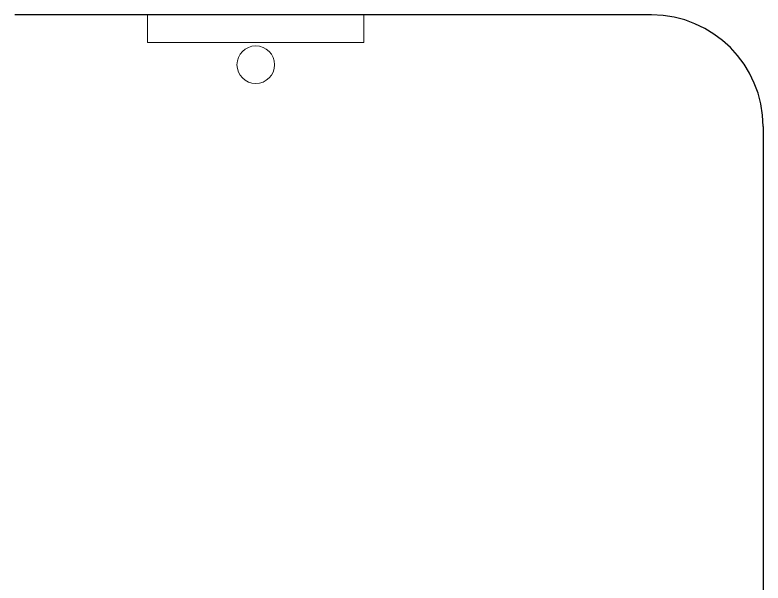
# Model space of a CAD drawing. Header units: metres. Extents: x -44 to 358, y -246 to 48.
# Drawn here: x 32.4936 to 32.9636, y -97.0963 to -96.7395 of the extents above; entities that cross this region are included whole.
import ezdxf

# ---------------------------------------------------------------- set-up
doc = ezdxf.new("R2010")
doc.units = ezdxf.units.M
doc.header["$LTSCALE"] = 0.3
doc.layers.add('A-WALL', color=7, linetype='Continuous', lineweight=30)
doc.layers.add('baños', color=141, linetype='Continuous', lineweight=0)

# ---------------------------------------------------------------- blocks, each defined once
blk = doc.blocks.new('PL MUEBLES 1N NASAS 09')
at = {"layer": 'A-WALL', "color": 4}
for p, q in [((54.31107, 50.32307), (53.91107, 50.32307)), ((54.38107, 50.25307), (54.38107, 49.19307))]:
    blk.add_line(p, q, dxfattribs=at)
blk.add_arc((54.31107, 50.25307), 0.07, 0, 90, dxfattribs=at)
at = {"layer": 'baños', "color": 4}
blk.add_lwpolyline([(54.13031, 50.32307), (53.99442, 50.32307), (53.99442, 50.30572), (54.13031, 50.30572)], close=True, dxfattribs=at)
blk.add_circle((54.06237, 50.29185), 0.01182, dxfattribs=at)

msp = doc.modelspace()

# ---------------------------------------------------------------- block references
msp.add_blockref('PL MUEBLES 1N NASAS 09', (-21.4174279, -147.062544))

doc.saveas('drawing.dxf')
